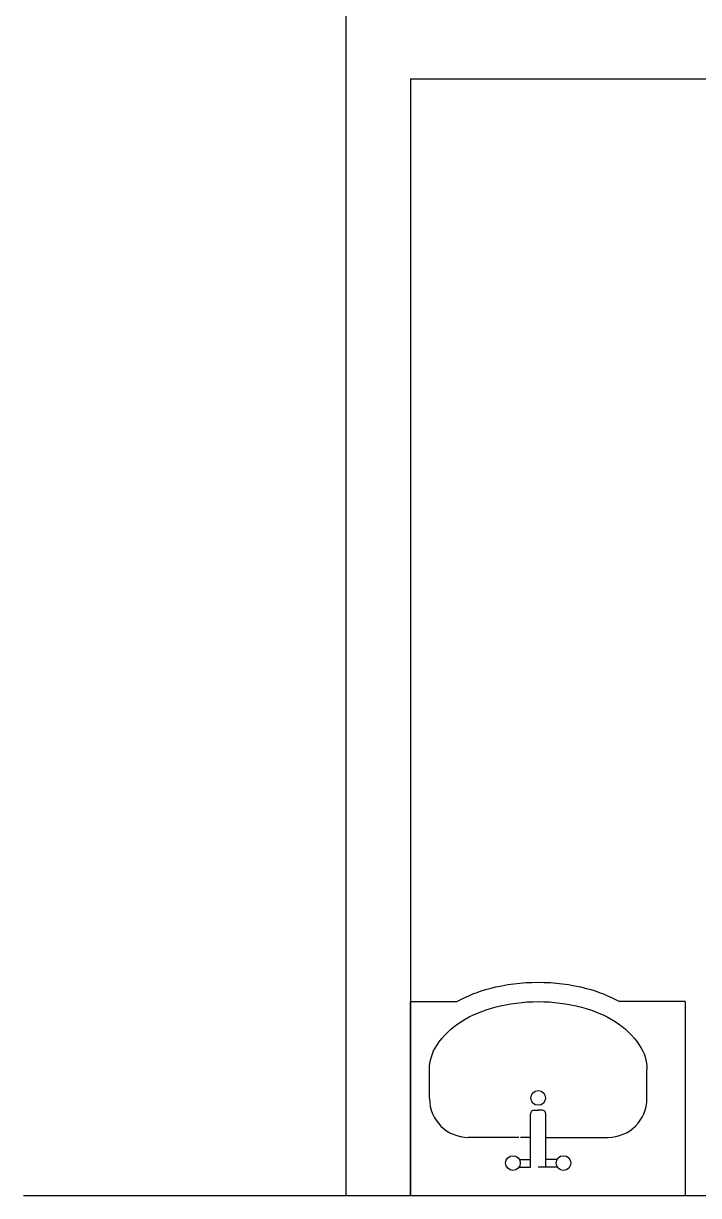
# Model space of a CAD drawing. Header units: millimetres. Extents: x -1544140 to 7445918, y -1294905 to 2019878.
# Drawn here: x 515495 to 517582, y 198527 to 202154 of the extents above; entities that cross this region are included whole.
import ezdxf

# ---------------------------------------------------------------- set-up
doc = ezdxf.new("R2010")
doc.units = ezdxf.units.MM
doc.header["$MEASUREMENT"] = 0
doc.layers.add('SANTEH', color=7, linetype='Continuous')

msp = doc.modelspace()

# ---------------------------------------------------------------- linework, layer by layer
at = {"lineweight": 25}
for p, q in [((516491.4, 202697.1), (516491.4, 201982.1)), ((516491.4, 201982.1), (516491.4, 198527)), ((516691.4, 201982.1), (516691.4, 198527))]:
    msp.add_line(p, q, dxfattribs=at)
for p, q in [((516691.4, 201982.1), (519591.3, 201982.1)), ((517540.8, 199127), (517337.7, 199127)), ((517540.8, 199127), (517540.8, 198527)), ((515495.2, 198527), (519591.3, 198527))]:
    msp.add_line(p, q)
at = {"layer": 'SANTEH', "color": 152, "true_color": 0x2776bb}
for p, q in [((516691.4, 198527), (516691.4, 199127)), ((516691.4, 199127), (516834.8, 199127)), ((516750.2, 198827), (516750.2, 198917)), ((517422.2, 198827), (517422.2, 198917)), ((517074.2, 198791.3), (517086.2, 198791.3)), ((517098.2, 198791.3), (517086.2, 198791.3)), ((517062.2, 198614.9), (517062.2, 198779.3)), ((517110.2, 198614.9), (517110.2, 198779.3)), ((517026.1, 198707), (516870.2, 198707)), ((517062.2, 198707), (517031.7, 198707)), ((517110.2, 198707), (517302.2, 198707)), ((517027.7, 198638.9), (517062.2, 198638.9)), ((517144.8, 198638.9), (517110.2, 198638.9)), ((517026.9, 198614.9), (517062.2, 198614.9)), ((517145.5, 198614.9), (517086.2, 198614.9))]:
    msp.add_line(p, q, dxfattribs=at)
for points in [[(516834.8, 199127, -0.064268), (516936.9, 199168, -0.063415), (517086.2, 199187, -0.063415), (517235.5, 199168, -0.064268), (517337.7, 199127, -0.107136)], [(516750.2, 198917, -0.147373), (516772.7, 198991.5, -0.107136), (516848.7, 199065.5, -0.076468), (516952, 199109.9, -0.063415), (517086.2, 199127, -0.063415), (517220.5, 199109.9, -0.076468), (517323.8, 199065.5, -0.107136), (517399.8, 198991.5, -0.147373), (517422.2, 198917, -0.147373)]]:
    msp.add_lwpolyline(points, format="xyb", dxfattribs=at)
for centre in [(517086.2, 198829.1), (517008.1, 198627.5), (517164.4, 198627.5)]:
    msp.add_circle(centre, 22.7, dxfattribs=at)
for centre, radius, start, end in [((516870.2, 198827), 120, 180, 270), ((517302.2, 198827), 120, 270, 0), ((517074.2, 198779.3), 12, 90, 180), ((517098.2, 198779.3), 12, 0, 90)]:
    msp.add_arc(centre, radius, start, end, dxfattribs=at)

doc.saveas('drawing.dxf')
